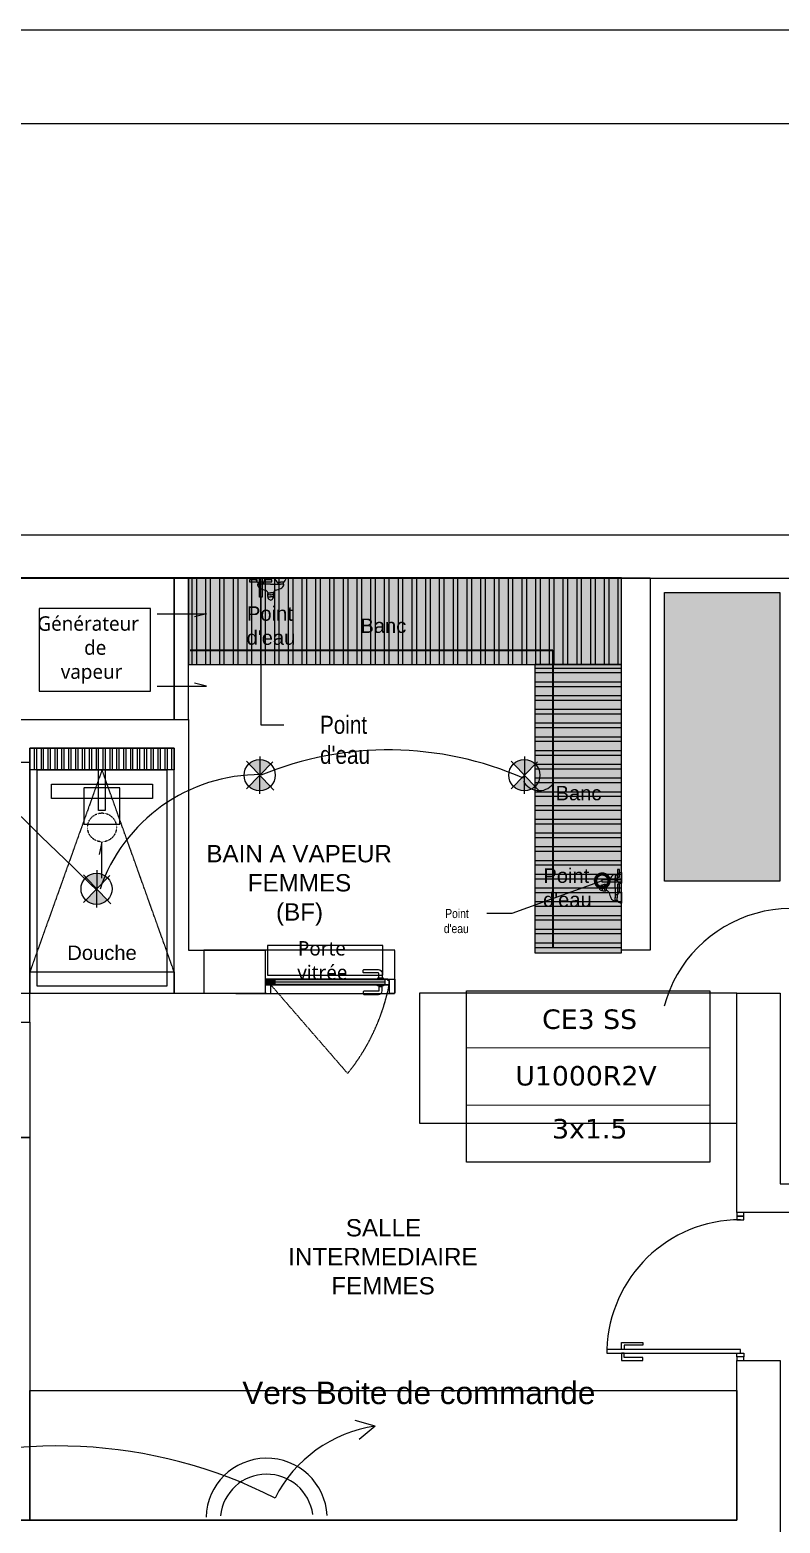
# Model space of a CAD drawing. Header units: millimetres. Extents: x 31778 to 54642, y 18502 to 28743.
# Drawn here: x 35946 to 36466, y 22002 to 23038 of the extents above; entities that cross this region are included whole.
import ezdxf
from ezdxf.enums import TextEntityAlignment as Align

# ---------------------------------------------------------------- set-up
doc = ezdxf.new("R2010")
doc.units = ezdxf.units.MM
for name, pattern in [('ACAD_ISO03W100', [30, 12, -18]), ('CACHE', [0.375, 0.25, -0.125]), ('DASHED2', [0.375, 0.25, -0.125]), ('PROJECTION', [0.375, 0.25, -0.125])]:
    doc.linetypes.add(name, pattern=pattern)
for name, color, linetype in [('CIRCUITS ECLAIRAGE', 1, 'Continuous'), ('eclairage vision', 1, 'Continuous'), ('Plan Archi', 8, 'Continuous')]:
    doc.layers.add(name, color=color, linetype=linetype)
doc.layers.add('STRUCTURE POUTRES', color=5, linetype='ACAD_ISO03W100', lineweight=20)
doc.styles.add('0-TEXT-ANNO', font='', dxfattribs={"height": 2.5})
doc.styles.add('1-LIGHT-COND', font='')
doc.styles.get("Standard").update_dxf_attribs({"font": 'arial.ttf'})
doc.styles.add('Verdana', font='verdana.ttf')
doc.styles.get('0-TEXT-ANNO').set_extended_font_data('Roboto Light')
doc.styles.get('1-LIGHT-COND').set_extended_font_data('Roboto Condensed Light')

# ---------------------------------------------------------------- blocks, each defined once
blk = doc.blocks.new('_DotSmall')
at = {"color": 0, "linetype": 'ByBlock', "const_width": 0.5}
blk.add_lwpolyline([(-0.0625, 0, 1), (0.0625, 0, 1)], format="xyb", close=True, dxfattribs=at)
blk = doc.blocks.new('ETIQ ECL')
at = {"color": 6, "linetype": 'ByBlock'}
blk.add_lwpolyline([(-28.09, 19.8), (28.09, 19.8), (28.09, -19.8), (-28.09, -19.8)], close=True, dxfattribs=at)
at = {"layer": 'STRUCTURE POUTRES', "color": 6, "linetype": 'ByBlock'}
for points in [[(-28.09, 19.8), (28.09, 19.8), (28.09, 6.6), (-28.09, 6.6)], [(-28.09, 6.6), (28.09, 6.6), (28.09, -6.6), (-28.09, -6.6)], [(-28.09, -6.6), (28.09, -6.6), (28.09, -19.8), (-28.09, -19.8)]]:
    blk.add_lwpolyline(points, close=True, dxfattribs=at)
at = {"layer": 'STRUCTURE POUTRES', "color": 6, "linetype": 'ByBlock', "style": 'Verdana'}
for tag, p in [('CIRCUIT', (0.33, 10.99)), ('CABLE', (-0.49, -2.08)), ('SECTION', (0.37, -14.32))]:
    blk.add_attdef(tag, text='', height=4.5, dxfattribs=at).set_placement(p, align=Align.CENTER)
blk = doc.blocks.new('FLECHZ')
at = {"color": 6}
for q in [(-3.4, 14), (-13.5, 5)]:
    blk.add_line((0, 0), q, dxfattribs=at)
blk = doc.blocks.new('variateur')
at = {"layer": 'eclairage vision'}
h = blk.add_hatch(color=5, dxfattribs=at)
h.paths.add_polyline_path([(54656.2, -12067.7), (54656.1, -12078.4), (54656.2, -12078.5), (54663.7, -12070.8, 0.196209)])
h.paths.add_polyline_path([(54656.2, -12067.7, 0.190517), (54648.8, -12070.6), (54656.1, -12078.4)])
h.paths.add_polyline_path([(54656.1, -12089.3, 0.192665), (54663.6, -12086.4), (54656.2, -12078.5), (54656.1, -12078.6)])
h.paths.add_polyline_path([(54656.1, -12078.6), (54648.6, -12086.2, 0.194568), (54656.1, -12089.3)])
at = {"layer": 'eclairage vision', "color": 5}
for p, q in [((54647, -12068.7), (54666, -12089)), ((54665.3, -12069.2), (54647, -12087.9)), ((54656.2, -12065.5), (54656.1, -12091.5))]:
    blk.add_line(p, q, dxfattribs=at)
blk.add_circle((54656.1, -12078.5), 10.8, dxfattribs=at)

msp = doc.modelspace()

# ---------------------------------------------------------------- hatches: boundary and pattern name
at = {"layer": 'Plan Archi', "true_color": 0xffffff}
h = msp.add_hatch(color=7, dxfattribs=at)
h.dxf.hatch_style = 1
h.paths.add_polyline_path([(36356.028, 22597.672), (36356.028, 22657.672), (36056.028, 22657.672), (36056.028, 22597.672)])
at = {"layer": 'Plan Archi'}
h = msp.add_hatch(dxfattribs=at)
h.set_pattern_fill('ANSI32', color=256, angle=225)
h.set_pattern_definition([(270, (36176.026, 22647.672), (9.525, -1e-15), []), (270, (36172.851, 22644.497), (9.525, -1e-15), [])])
h.paths.add_polyline_path([(36356.028, 22597.672), (36356.028, 22657.672), (36056.028, 22657.672), (36056.028, 22597.672)])
h = msp.add_hatch(color=256, dxfattribs=at)
h.dxf.hatch_style = 1
h.paths.add_polyline_path([(36751.9, 22397.494), (36811.9, 22397.494), (36811.9, 22337.494), (36751.9, 22337.494)])
h.paths.add_polyline_path([(36611.9, 22327.494), (36811.9, 22327.494), (36811.9, 22247.494), (36611.9, 22247.494)])
h.paths.add_polyline_path([(36611.9, 22487.494), (36811.9, 22487.494), (36811.9, 22407.494), (36611.9, 22407.494)])
h.paths.add_polyline_path([(36751.9, 22497.494), (36811.9, 22497.494), (36811.9, 22557.494), (36751.9, 22557.494)])
h.paths.add_polyline_path([(36611.9, 22567.494), (36811.9, 22567.494), (36811.9, 22647.494), (36611.9, 22647.494)])
h.paths.add_polyline_path([(36475.9, 22647.494), (36601.9, 22647.494), (36601.9, 22587.494), (36475.9, 22587.494)])
h.paths.add_polyline_path([(36385.9, 22447.494), (36385.9, 22647.494), (36465.9, 22647.494), (36465.9, 22447.494)])
at = {"layer": 'Plan Archi', "true_color": 0xffffff}
h = msp.add_hatch(color=7, dxfattribs=at)
h.dxf.hatch_style = 1
h.paths.add_polyline_path([(36296.028, 22397.672), (36356.028, 22397.672), (36356.028, 22597.672), (36296.028, 22597.672)])
at = {"layer": 'Plan Archi'}
h = msp.add_hatch(dxfattribs=at)
h.set_pattern_fill('ANSI32', color=256, angle=135)
h.set_pattern_definition([(180, (36346.028, 22477.674), (-6e-16, -9.525), []), (180, (36342.853, 22480.849), (-6e-16, -9.525), [])])
h.paths.add_polyline_path([(36296.028, 22397.672), (36356.028, 22397.672), (36356.028, 22597.672), (36296.028, 22597.672)])

# ---------------------------------------------------------------- linework, layer by layer
msp.add_lwpolyline([(39822.91, 23037.565), (39822.91, 19046.565), (34232.91, 19046.565), (34232.91, 23037.565)], close=True)
msp.add_lwpolyline([(34297.91, 19427.561), (34297.91, 22972.565), (39757.91, 22972.565), (39757.91, 19427.561)])
at = {"layer": 'CIRCUITS ECLAIRAGE', "color": 1, "lineweight": 35}
for p, q in [((36057.064, 22607.595), (36308.4, 22607.595)), ((36308.4, 22607.595), (36308.4, 22401.309))]:
    msp.add_line(p, q, dxfattribs=at)
at = {"layer": 'CIRCUITS ECLAIRAGE', "color": 6}
for centre, radius, start, end in [((39586.859, 26188.427), 5192.525, 223.478563, 226.195174), ((36194.613, 22305.406), 232.961, 66.341256, 112.338153), ((36105.509, 22404.207), 117.061, 89.652122, 161.290042), ((36473.834, 22337.143), 91.354, 46.432358, 164.967386), ((36198.566, 21977.816), 92.67, 98.224409, 153.08807), ((35965.309, 21723.291), 332.538, 63.066941, 111.491952)]:
    msp.add_arc(centre, radius, start, end, dxfattribs=at)
at = {"layer": 'CIRCUITS ECLAIRAGE', "color": 2}
msp.add_arc((36298.95, 22522.423), 12.274, 207.849837, 320.351892, dxfattribs=at)
at = {"layer": 'CIRCUITS ECLAIRAGE', "color": 3}
for centre, radius, start, end in [((36110.124, 22005.342), 42.02, 3.1055, 178.402285), ((36110.142, 22003.993), 32.265, 7.780131, 173.727654)]:
    msp.add_arc(centre, radius, start, end, dxfattribs=at)
at = {"layer": 'Plan Archi'}
for p, q in [((36851.95, 22687.315), (34573.529, 22687.315)), ((34620.043, 22657.494), (36821.9, 22657.494)), ((36056.028, 22657.672), (36046.028, 22657.672)), ((36046.028, 22657.672), (36046.028, 22559.486)), ((36056.028, 22559.486), (36056.028, 22657.672)), ((36109.778, 22657.672), (36102.278, 22657.672)), ((36102.352, 22657.672), (36109.778, 22657.672)), ((36103.943, 22653.207), (36106.121, 22653.207)), ((36104.05, 22654.601), (36106.121, 22654.601)), ((36104.16, 22654.601), (36104.16, 22653.207)), ((36108.006, 22654.601), (36105.935, 22654.601)), ((36112.878, 22653.207), (36105.935, 22653.207)), ((36107.896, 22654.601), (36107.896, 22653.207)), ((36112.878, 22653.207), (36119.821, 22653.207)), ((36123.404, 22657.672), (36115.978, 22657.672)), ((36115.978, 22657.672), (36123.478, 22657.672)), ((36117.75, 22654.601), (36119.821, 22654.601)), ((36117.86, 22654.601), (36117.86, 22653.207)), ((36121.706, 22654.601), (36119.635, 22654.601)), ((36121.813, 22653.207), (36119.635, 22653.207)), ((36121.596, 22654.601), (36121.596, 22653.207)), ((36356.028, 22399.664), (36356.028, 22657.672)), ((36356.028, 22657.672), (36376.028, 22657.672)), ((36376.028, 22657.672), (36376.028, 22399.664)), ((36110.965, 22647.395), (36110.965, 22646.543)), ((36111.121, 22647.341), (36112.878, 22647.341)), ((36111.241, 22644.603), (36112.878, 22644.603)), ((36112.479, 22645.844), (36112.878, 22645.844)), ((36114.635, 22647.341), (36112.878, 22647.341)), ((36113.277, 22645.844), (36112.878, 22645.844)), ((36114.515, 22644.603), (36112.878, 22644.603)), ((36114.791, 22647.395), (36114.791, 22646.543)), ((35952.436, 22636.317), (35952.436, 22579.028)), ((36029.62, 22636.317), (35952.436, 22636.317)), ((36029.62, 22579.028), (36029.62, 22636.317)), ((36034.15, 22632.672), (36068.528, 22632.672)), ((36068.528, 22632.672), (36060.024, 22630.712)), ((35952.436, 22579.028), (36029.62, 22579.028)), ((36034.15, 22582.672), (36068.528, 22582.672)), ((36068.528, 22582.672), (36060.024, 22584.633)), ((35926.028, 22559.486), (36056.028, 22559.486)), ((36046.028, 22559.486), (36056.028, 22559.486)), ((36056.028, 22559.486), (36056.028, 22399.486)), ((36046.028, 22539.486), (35946.028, 22539.486)), ((35946.028, 22539.486), (35946.028, 22369.486)), ((35946.028, 22539.486), (36046.028, 22539.486)), ((35946.028, 22524.486), (35946.028, 22539.486)), ((35946.053, 22524.486), (35946.053, 22539.486)), ((35949.228, 22524.486), (35949.228, 22539.486)), ((35950.816, 22524.486), (35950.816, 22539.486)), ((35953.991, 22524.486), (35953.991, 22539.486)), ((35955.578, 22524.486), (35955.578, 22539.486)), ((35958.753, 22524.486), (35958.753, 22539.486)), ((35960.341, 22524.486), (35960.341, 22539.486)), ((35963.516, 22524.486), (35963.516, 22539.486)), ((35965.103, 22524.486), (35965.103, 22539.486)), ((35968.278, 22524.486), (35968.278, 22539.486)), ((35969.866, 22524.486), (35969.866, 22539.486)), ((35973.041, 22524.486), (35973.041, 22539.486)), ((35974.628, 22524.486), (35974.628, 22539.486)), ((35977.803, 22524.486), (35977.803, 22539.486)), ((35979.391, 22524.486), (35979.391, 22539.486)), ((35982.566, 22524.486), (35982.566, 22539.486)), ((35984.153, 22524.486), (35984.153, 22539.486)), ((35987.328, 22524.486), (35987.328, 22539.486)), ((35988.916, 22524.486), (35988.916, 22539.486)), ((35992.091, 22524.486), (35992.091, 22539.486)), ((35993.678, 22524.486), (35993.678, 22539.486)), ((35996.853, 22524.486), (35996.853, 22539.486)), ((35998.441, 22524.486), (35998.441, 22539.486)), ((36001.616, 22524.486), (36001.616, 22539.486)), ((36003.203, 22524.486), (36003.203, 22539.486)), ((36006.378, 22524.486), (36006.378, 22539.486)), ((36007.966, 22524.486), (36007.966, 22539.486)), ((36011.141, 22524.486), (36011.141, 22539.486)), ((36012.728, 22524.486), (36012.728, 22539.486)), ((36015.903, 22524.486), (36015.903, 22539.486)), ((36017.491, 22524.486), (36017.491, 22539.486)), ((36020.666, 22524.486), (36020.666, 22539.486)), ((36022.253, 22524.486), (36022.253, 22539.486)), ((36025.428, 22524.486), (36025.428, 22539.486)), ((36027.016, 22524.486), (36027.016, 22539.486)), ((36030.191, 22524.486), (36030.191, 22539.486)), ((36031.778, 22524.486), (36031.778, 22539.486)), ((36034.953, 22524.486), (36034.953, 22539.486)), ((36036.541, 22524.486), (36036.541, 22539.486)), ((36039.716, 22524.486), (36039.716, 22539.486)), ((36041.303, 22524.486), (36041.303, 22539.486)), ((36044.478, 22524.486), (36044.478, 22539.486)), ((36046.028, 22369.486), (36046.028, 22539.486)), ((36046.028, 22539.486), (36046.028, 22524.486)), ((35946.028, 22529.664), (35926.028, 22529.664)), ((35946.028, 22369.664), (35946.028, 22529.664)), ((36046.028, 22524.486), (35946.028, 22524.486)), ((35951.028, 22374.664), (35951.028, 22524.664)), ((35951.028, 22524.664), (36041.028, 22524.664)), ((36041.028, 22524.664), (36041.028, 22374.664)), ((35961.028, 22514.664), (36031.028, 22514.664)), ((35961.028, 22504.664), (35961.028, 22514.664)), ((36031.028, 22514.664), (36031.028, 22504.664)), ((36031.028, 22504.664), (35961.028, 22504.664)), ((35995.978, 22474.486), (35994.018, 22465.981)), ((35995.978, 22449.486), (35995.978, 22474.486)), ((36342.958, 22444.451), (36342.958, 22442.814)), ((36345.751, 22444.727), (36344.899, 22444.727)), ((36345.696, 22444.571), (36345.696, 22442.814)), ((36351.563, 22451.749), (36351.563, 22449.571)), ((36352.956, 22451.532), (36351.563, 22451.532)), ((36351.563, 22442.814), (36351.563, 22449.757)), ((36352.956, 22447.796), (36351.563, 22447.796)), ((36352.956, 22451.642), (36352.956, 22449.571)), ((36352.956, 22447.686), (36352.956, 22449.757)), ((36356.028, 22445.914), (36356.028, 22453.414)), ((36356.028, 22453.34), (36356.028, 22445.914)), ((36342.958, 22441.177), (36342.958, 22442.814)), ((36344.2, 22443.213), (36344.2, 22442.814)), ((36344.2, 22442.415), (36344.2, 22442.814)), ((36345.751, 22440.902), (36344.899, 22440.901)), ((36345.696, 22441.058), (36345.696, 22442.814)), ((36351.563, 22442.814), (36351.563, 22435.871)), ((36352.956, 22437.832), (36351.563, 22437.832)), ((36351.563, 22433.879), (36351.563, 22436.057)), ((36352.956, 22434.096), (36351.563, 22434.096)), ((36352.956, 22437.942), (36352.956, 22435.871)), ((36352.956, 22433.986), (36352.956, 22436.057)), ((36356.028, 22432.288), (36356.028, 22439.714)), ((36356.028, 22439.714), (36356.028, 22432.214)), ((36110.615, 22402.852), (36110.615, 22382.165)), ((36190.698, 22402.852), (36110.615, 22402.852)), ((36190.698, 22382.165), (36190.698, 22402.852)), ((36056.028, 22399.486), (36109.028, 22399.486)), ((36109.028, 22399.486), (36109.028, 22369.486)), ((36376.028, 22399.664), (36356.028, 22399.664)), ((35946.028, 22384.486), (36046.028, 22384.486)), ((35946.028, 22369.486), (35946.028, 22384.486)), ((36046.028, 22384.486), (36046.028, 22369.486)), ((36110.615, 22382.165), (36190.698, 22382.165)), ((36041.028, 22374.664), (35951.028, 22374.664)), ((35946.028, 22369.486), (35926.028, 22369.486)), ((35946.028, 22349.664), (35946.028, 22369.664)), ((36046.028, 22369.486), (35946.028, 22369.486)), ((36109.028, 22369.486), (36046.028, 22369.486)), ((36215.947, 22369.664), (36215.947, 22279.664)), ((36435.947, 22369.664), (36215.947, 22369.664)), ((36435.947, 22279.664), (36435.947, 22369.664)), ((36435.947, 22217.672), (36435.947, 22369.664)), ((36435.947, 22369.664), (36465.947, 22369.664)), ((36465.947, 22369.664), (36465.947, 22237.672)), ((35906.028, 22349.664), (35946.028, 22349.664)), ((36215.947, 22279.664), (36435.947, 22279.664)), ((35906.028, 22269.664), (35946.028, 22269.664)), ((35946.028, 22269.664), (35946.028, 22249.664)), ((35946.028, 22249.664), (35946.028, 22004.371)), ((36465.947, 22237.672), (36485.947, 22237.672)), ((36485.947, 22217.672), (36435.947, 22217.672)), ((36435.947, 22217.672), (36435.947, 22215.172)), ((36440.947, 22217.672), (36435.947, 22217.672)), ((36440.947, 22215.172), (36440.947, 22217.672)), ((36435.947, 22215.172), (36440.947, 22215.172)), ((36435.947, 22004.371), (36435.947, 22115.172)), ((36435.947, 22115.172), (36465.947, 22115.172)), ((36465.947, 22115.172), (36465.947, 21688.215)), ((35946.028, 22004.371), (35946.028, 22094.371)), ((35946.028, 22094.371), (36435.947, 22094.371)), ((36435.947, 22094.371), (36435.947, 22004.371)), ((35390.422, 22004.371), (36435.947, 22004.371)), ((35946.028, 22004.371), (35926.028, 22004.371)), ((36435.947, 22004.371), (35946.028, 22004.371))]:
    msp.add_line(p, q, dxfattribs=at)
at = {"layer": 'Plan Archi', "linetype": 'ByBlock', "lineweight": -2}
for p, q in [((36106.028, 22555.718), (36122.119, 22555.718)), ((36279.969, 22424.897), (36262.687, 22424.897))]:
    msp.add_line(p, q, dxfattribs=at)
at = {"layer": 'Plan Archi', "linetype": 'PROJECTION'}
for p, q in [((35996.028, 22524.486), (35946.028, 22384.486)), ((36046.028, 22384.486), (35996.028, 22524.486)), ((35946.028, 22384.486), (36046.028, 22384.486))]:
    msp.add_line(p, q, dxfattribs=at)
at = {"layer": 'Plan Archi', "linetype": 'DASHED2'}
for p, q in [((36066.527, 22399.664), (36066.527, 22369.664)), ((36198.945, 22399.486), (36066.527, 22399.664)), ((36198.945, 22369.486), (36198.945, 22399.486)), ((35946.028, 22369.664), (36046.028, 22369.664)), ((36066.527, 22369.664), (36198.945, 22369.486)), ((35906.028, 22349.664), (35946.028, 22349.664)), ((35946.028, 22349.664), (35946.028, 22269.664)), ((35946.028, 22269.664), (35906.028, 22269.664))]:
    msp.add_line(p, q, dxfattribs=at)
at = {"layer": 'Plan Archi', "color": 252}
for p, q in [((36110.326, 22378.566), (36110.326, 22376.166)), ((36110.326, 22378.566), (36112.838, 22378.566)), ((36111.751, 22376.166), (36110.326, 22376.166)), ((36112.951, 22376.166), (36110.326, 22376.166)), ((36110.348, 22377.017), (36112.436, 22377.423)), ((36110.385, 22377.119), (36110.532, 22377.119)), ((36110.438, 22376.429), (36110.438, 22378.234)), ((36110.532, 22377.119), (36111.36, 22377.119)), ((36110.551, 22378.079), (36110.681, 22378.154)), ((36110.551, 22377.229), (36110.551, 22378.079)), ((36110.551, 22377.366), (36110.643, 22377.384)), ((36110.551, 22377.008), (36110.551, 22377.229)), ((36110.551, 22376.429), (36110.551, 22377.008)), ((36110.783, 22376.792), (36110.551, 22376.747)), ((36110.681, 22376.354), (36110.551, 22376.429)), ((36110.575, 22378.384), (36111.376, 22378.454)), ((36110.588, 22376.279), (36111.751, 22376.279)), ((36110.593, 22377.312), (36111.126, 22378.073)), ((36110.643, 22377.384), (36111.279, 22377.508)), ((36110.681, 22378.154), (36111.196, 22378.154)), ((36111.826, 22376.354), (36110.681, 22376.354)), ((36111.072, 22376.848), (36110.783, 22376.792)), ((36110.869, 22377.503), (36110.869, 22376.591)), ((36112.107, 22377.05), (36111.072, 22376.848)), ((36111.209, 22377.407), (36111.423, 22377.714)), ((36111.279, 22377.508), (36112.039, 22377.655)), ((36111.376, 22378.454), (36112.614, 22378.454)), ((36111.821, 22378.281), (36111.423, 22377.714)), ((36111.525, 22378.281), (36112.744, 22378.281)), ((36111.577, 22377.794), (36112.327, 22377.794)), ((36111.751, 22376.279), (36111.751, 22376.166)), ((36112.951, 22376.166), (36111.751, 22376.166)), ((36111.826, 22376.241), (36111.826, 22376.354)), ((36111.826, 22376.241), (36112.951, 22376.241)), ((36111.961, 22376.631), (36112.911, 22376.631)), ((36112.107, 22376.631), (36112.107, 22377.372)), ((36112.155, 22377.059), (36112.107, 22377.05)), ((36112.215, 22377.537), (36112.273, 22377.235)), ((36112.817, 22378.284), (36112.25, 22377.717)), ((36112.327, 22377.794), (36112.699, 22377.794)), ((36112.463, 22376.162), (36112.463, 22377.062)), ((36113.607, 22378.019), (36112.557, 22378.019)), ((36112.838, 22378.514), (36112.614, 22378.454)), ((36112.798, 22376.753), (36112.619, 22377.244)), ((36112.663, 22377.44), (36112.825, 22377.603)), ((36112.838, 22378.566), (36112.951, 22378.566)), ((36112.838, 22378.566), (36112.838, 22378.514)), ((36112.838, 22378.514), (36112.838, 22378.306)), ((36112.869, 22379.466), (36117.369, 22379.466)), ((36112.951, 22378.37), (36112.951, 22378.566)), ((36112.951, 22377.657), (36112.951, 22376.241)), ((36112.951, 22376.241), (36112.951, 22376.166)), ((36112.951, 22376.166), (36112.951, 22376.166)), ((36113.082, 22378.544), (36113.082, 22377.494)), ((36113.213, 22378.37), (36113.213, 22378.37)), ((36113.213, 22376.241), (36113.213, 22377.657)), ((36113.213, 22376.241), (36113.213, 22376.241)), ((36114.488, 22376.241), (36113.213, 22376.241)), ((36113.253, 22376.631), (36113.513, 22376.631)), ((36113.273, 22378.341), (36115.088, 22378.341)), ((36113.339, 22377.603), (36113.501, 22377.44)), ((36113.837, 22377.794), (36113.347, 22378.284)), ((36113.54, 22377.231), (36113.366, 22376.753)), ((36113.419, 22378.281), (36114.639, 22378.281)), ((36113.464, 22377.794), (36114.587, 22377.794)), ((36113.513, 22376.631), (36114.203, 22376.631)), ((36113.544, 22377.244), (36113.54, 22377.231)), ((36113.54, 22377.231), (36114.057, 22376.797)), ((36113.701, 22377.025), (36113.701, 22376.125)), ((36113.758, 22377.417), (36115.777, 22377.025)), ((36113.914, 22377.717), (36113.837, 22377.794)), ((36113.89, 22377.235), (36113.949, 22377.537)), ((36114.057, 22377.05), (36114.009, 22377.059)), ((36114.057, 22377.372), (36114.057, 22376.797)), ((36115.092, 22376.848), (36114.057, 22377.05)), ((36114.057, 22376.797), (36114.057, 22376.631)), ((36114.125, 22377.655), (36114.885, 22377.508)), ((36114.151, 22376.245), (36114.151, 22376.354)), ((36115.333, 22376.354), (36114.151, 22376.354)), ((36114.343, 22378.281), (36114.74, 22377.714)), ((36114.488, 22376.241), (36114.488, 22376.354)), ((36114.488, 22376.354), (36115.688, 22376.354)), ((36115.988, 22376.241), (36114.488, 22376.241)), ((36114.74, 22377.714), (36114.955, 22377.407)), ((36114.803, 22377.119), (36115.778, 22377.119)), ((36114.885, 22377.508), (36115.52, 22377.384)), ((36115.333, 22378.146), (36114.975, 22378.146)), ((36115.038, 22378.073), (36115.571, 22377.312)), ((36115.088, 22378.341), (36115.951, 22378.341)), ((36115.088, 22378.191), (36115.088, 22378.341)), ((36115.088, 22378.191), (36115.688, 22378.191)), ((36115.381, 22376.792), (36115.092, 22376.848)), ((36115.294, 22376.629), (36115.294, 22377.391)), ((36115.333, 22378.146), (36115.463, 22378.071)), ((36115.333, 22376.354), (36115.463, 22376.429)), ((36115.613, 22376.747), (36115.381, 22376.792)), ((36115.463, 22378.071), (36115.463, 22377.507)), ((36115.463, 22377.507), (36115.483, 22377.507)), ((36115.463, 22376.607), (36115.483, 22376.607)), ((36115.463, 22376.429), (36115.463, 22376.607)), ((36115.483, 22377.507), (36115.538, 22377.507)), ((36115.483, 22377.507), (36115.483, 22376.607)), ((36115.483, 22376.607), (36115.538, 22376.607)), ((36115.52, 22377.384), (36115.613, 22377.366)), ((36115.613, 22377.366), (36115.613, 22377.432)), ((36115.613, 22377.229), (36115.613, 22377.366)), ((36115.613, 22377.008), (36115.613, 22377.229)), ((36115.782, 22377.057), (36115.613, 22377.057)), ((36115.613, 22376.747), (36115.613, 22377.008)), ((36115.613, 22376.682), (36115.613, 22376.747)), ((36115.838, 22378.041), (36115.838, 22376.504)), ((36115.988, 22378.341), (36115.951, 22378.341)), ((36115.988, 22376.241), (36115.988, 22378.341)), ((36187.927, 22374.648), (36190.127, 22374.644)), ((36187.927, 22374.448), (36190.127, 22374.444)), ((36187.931, 22380.486), (36190.131, 22380.486)), ((36187.931, 22380.286), (36190.131, 22380.286))]:
    msp.add_line(p, q, dxfattribs=at)
at = {"layer": 'Plan Archi', "color": 252, "linetype": 'PROJECTION'}
msp.add_line((36113.028, 22375.466), (36166.274, 22314.047), dxfattribs=at)
at = {"layer": 'Plan Archi'}
for points in [[(35936.028, 22559.486), (36046.028, 22559.486), (36046.028, 22657.672), (35936.028, 22657.672)], [(36356.028, 22597.672), (36356.028, 22657.672), (36056.028, 22657.672), (36056.028, 22597.672)], [(36103.568, 22654.968), (36103.568, 22656.392), (36098.251, 22656.392), (36098.251, 22654.968)], [(36105.077, 22644.361), (36105.077, 22657.672), (36106.979, 22657.672), (36106.979, 22644.361)], [(36108.488, 22656.392), (36108.488, 22654.968), (36113.805, 22654.968), (36113.805, 22656.392)], [(36385.9, 22447.494), (36385.9, 22647.494), (36465.9, 22647.494), (36465.9, 22447.494)], [(36296.028, 22397.672), (36356.028, 22397.672), (36356.028, 22597.672), (36296.028, 22597.672)], [(36353.323, 22450.132), (36354.748, 22450.132), (36354.748, 22455.449), (36353.323, 22455.449)], [(36342.717, 22448.624), (36356.028, 22448.624), (36356.028, 22446.721), (36342.717, 22446.721)], [(36354.748, 22445.212), (36353.323, 22445.212), (36353.323, 22439.895), (36354.748, 22439.895)], [(36440.947, 22212.672), (36440.947, 22215.172), (36435.947, 22215.172), (36435.947, 22212.672)], [(36438.447, 22122.672), (36345.947, 22122.672), (36345.947, 22120.172), (36438.447, 22120.172)], [(36355.947, 22122.672), (36355.947, 22127.672), (36370.947, 22127.672), (36370.947, 22125.672), (36357.947, 22125.672), (36357.947, 22122.672)], [(36355.947, 22120.172), (36355.947, 22115.172), (36370.947, 22115.172), (36370.947, 22117.172), (36357.947, 22117.172), (36357.947, 22120.172)], [(36440.947, 22120.172), (36440.947, 22117.672), (36435.947, 22117.672), (36435.947, 22120.172)], [(36435.947, 22117.672), (36435.947, 22115.172), (36440.947, 22115.172), (36440.947, 22117.672)]]:
    msp.add_lwpolyline(points, close=True, dxfattribs=at)
at = {"layer": 'Plan Archi', "linetype": 'ByBlock', "lineweight": -2}
for points in [[(36106.028, 22644.361), (36106.028, 22555.718)], [(36342.717, 22447.672), (36279.969, 22424.897)]]:
    msp.add_lwpolyline(points, dxfattribs=at)
at = {"layer": 'Plan Archi', "color": 252}
for points in [[(35998.278, 22539.486), (35998.278, 22496.486), (35993.678, 22496.486), (35993.678, 22539.486)], [(36192.028, 22375.666), (36112.788, 22375.666), (36112.788, 22379.266), (36192.028, 22379.266)], [(36116.128, 22379.266), (36114.128, 22379.266), (36114.128, 22378.466), (36113.128, 22378.466), (36113.128, 22375.666), (36116.128, 22375.666)], [(36113.128, 22375.666), (36195.028, 22375.666), (36195.028, 22375.466), (36113.128, 22375.466)], [(36194.028, 22379.266), (36114.128, 22379.266), (36114.128, 22379.466), (36194.028, 22379.466)], [(36191.177, 22374.743), (36186.877, 22374.749), (36186.878, 22375.469), (36191.178, 22375.463)], [(36191.181, 22380.186), (36186.881, 22380.186), (36186.881, 22379.466), (36191.181, 22379.466)], [(36194.928, 22378.466), (36194.028, 22378.466), (36194.028, 22379.266), (36192.028, 22379.266), (36192.028, 22375.666), (36195.028, 22375.666)]]:
    msp.add_lwpolyline(points, close=True, dxfattribs=at)
msp.add_lwpolyline([(35993.678, 22511.986), (35983.578, 22511.986, 0.41421356), (35983.478, 22511.886), (35983.478, 22487.086, 0.41421356), (35983.578, 22486.986), (36008.378, 22486.986, 0.41421356), (36008.478, 22487.086), (36008.478, 22511.886, 0.41421356), (36008.378, 22511.986), (35998.278, 22511.986)], format="xyb", close=True, dxfattribs=at)
for points in [[(36187.931, 22380.186), (36187.931, 22383.366, 0.41421356), (36187.431, 22383.866), (36177.381, 22383.866, -0.41421356), (36177.081, 22384.166), (36177.081, 22385.766, -0.41421356), (36177.381, 22386.066), (36187.631, 22386.066, -0.41420725), (36190.131, 22383.566), (36190.131, 22380.186)], [(36187.927, 22374.748), (36187.922, 22371.568, -0.41421356), (36187.421, 22371.068), (36177.371, 22371.084, 0.41421356), (36177.071, 22370.784), (36177.069, 22369.184, 0.41421356), (36177.368, 22368.884), (36187.618, 22368.868, 0.41420725), (36190.122, 22371.364), (36190.127, 22374.744)]]:
    msp.add_lwpolyline(points, format="xyb", dxfattribs=at)
for points in [[(36109.028, 22378.966), (36109.028, 22369.986), (36109.527, 22369.986), (36109.527, 22369.486), (36113.027, 22369.486), (36113.028, 22378.566), (36114.028, 22378.566), (36114.028, 22379.466), (36109.528, 22379.466), (36109.528, 22379.466), (36109.028, 22379.466), (36109.028, 22369.986)], [(36109.687, 22378.466), (36109.687, 22375.466), (36195.028, 22375.466), (36194.928, 22378.466), (36194.028, 22378.466), (36194.028, 22379.466), (36112.788, 22379.466), (36112.788, 22378.466), (36109.688, 22378.467)], [(36192.028, 22377.466), (36116.128, 22377.466)], [(36199.025, 22369.978), (36199.028, 22374.049), (36199.025, 22369.978), (36198.525, 22369.978), (36198.525, 22369.478), (36195.225, 22369.478), (36195.228, 22378.566), (36194.228, 22378.566), (36194.228, 22379.466), (36198.528, 22379.466), (36198.528, 22379.466), (36199.028, 22379.466), (36199.025, 22369.978)]]:
    msp.add_lwpolyline(points, dxfattribs=at)
at = {"layer": 'Plan Archi', "linetype": 'CACHE', "ltscale": 0.5}
msp.add_circle((35996.028, 22484.664), 10, dxfattribs=at)
at = {"layer": 'Plan Archi', "color": 252}
for centre in [(36110.869, 22377.119), (36112.463, 22376.631), (36113.082, 22378.019), (36113.701, 22376.631), (36115.294, 22377.119)]:
    msp.add_circle(centre, 0.188, dxfattribs=at)
at = {"layer": 'Plan Archi'}
for centre, radius, start, end in [((36106.121, 22657.842), 3.847, 182.534717, 237.433523), ((36103.943, 22652.957), 0.25, 90, 188.895421), ((36106.92, 22653.423), 3.263, 188.895421, 250.167116), ((36105.935, 22657.842), 3.847, 302.566477, 357.465283), ((36119.821, 22657.842), 3.847, 182.534717, 237.433523), ((36118.836, 22653.423), 3.263, 289.832884, 351.104579), ((36119.635, 22657.842), 3.847, 302.566477, 357.465283), ((36121.813, 22652.957), 0.25, 351.104579, 90), ((36119.543, 22684.98), 37.25, 248.370359, 254.162165), ((36108.745, 22647.051), 2.187, 12.794973, 73.200136), ((36116.468, 22645.912), 5.804, 174.00662, 206.353396), ((36110.989, 22646.552), 0.295, 94.594697, 186.713471), ((36111.121, 22647.591), 0.25, 192.794973, 270), ((36111.002, 22646.586), 0.057, 130.507686, 228.685395), ((36111.236, 22644.313), 0.289, 89.073837, 182.719279), ((36112.48, 22647.836), 1.991, 220.472797, 269.984272), ((36113.277, 22647.836), 1.991, 270.015728, 319.527203), ((36109.288, 22645.912), 5.804, 333.646604, 5.99338), ((36114.52, 22644.313), 0.289, 357.280721, 90.926163), ((36114.635, 22647.591), 0.25, 270, 347.205027), ((36114.767, 22646.552), 0.295, 353.286529, 85.405303), ((36114.754, 22646.586), 0.057, 311.314605, 49.492314), ((36117.011, 22647.051), 2.187, 106.799864, 167.205027), ((36106.213, 22684.98), 37.25, 285.837835, 291.629641), ((36344.267, 22439.224), 5.804, 84.00662, 116.353396), ((36342.669, 22444.456), 0.289, 359.073837, 92.719279), ((36346.191, 22443.213), 1.991, 130.472797, 179.984272), ((36344.908, 22444.703), 0.295, 4.594697, 96.713471), ((36344.942, 22444.69), 0.057, 40.507686, 138.685395), ((36345.946, 22444.571), 0.25, 102.794973, 180), ((36345.407, 22446.947), 2.187, 282.794973, 343.200136), ((36383.336, 22436.149), 37.25, 158.370359, 164.162165), ((36351.778, 22448.772), 3.263, 98.895421, 160.167116), ((36351.313, 22451.749), 0.25, 0, 98.895421), ((36356.198, 22449.571), 3.847, 92.534717, 147.433523), ((36356.198, 22449.757), 3.847, 212.566477, 267.465283), ((36344.267, 22446.404), 5.804, 243.646604, 275.99338), ((36342.669, 22441.172), 0.289, 267.280721, 0.926163), ((36346.191, 22442.416), 1.991, 180.015728, 229.527203), ((36344.908, 22440.925), 0.295, 263.286529, 355.405303), ((36344.942, 22440.939), 0.057, 221.314605, 319.492314), ((36345.946, 22441.058), 0.25, 180, 257.205027), ((36345.407, 22438.681), 2.187, 16.799864, 77.205027), ((36383.336, 22449.479), 37.25, 195.837835, 201.629641), ((36351.778, 22436.856), 3.263, 199.832884, 261.104579), ((36351.313, 22433.879), 0.25, 261.104579, 0), ((36356.198, 22435.871), 3.847, 92.534717, 147.433523), ((36356.198, 22436.057), 3.847, 212.566477, 267.465283), ((36438.447, 22120.172), 92.5, 90, 178.451277)]:
    msp.add_arc(centre, radius, start, end, dxfattribs=at)
at = {"layer": 'Plan Archi', "color": 252}
for centre, radius, start, end in [((36110.588, 22378.234), 0.15, 94.999937, 179.99994), ((36110.588, 22376.429), 0.15, 179.99994, 269.99994), ((36110.869, 22377.119), 0.338, 144.99994, 179.99994), ((36110.869, 22377.119), 0.338, 179.99994, 269.99994), ((36110.869, 22377.119), 0.338, 269.99994, 20.150034), ((36111.525, 22377.794), 0.488, 89.99994, 144.99994), ((36111.362, 22377.299), 0.188, 144.99994, 200.150034), ((36111.577, 22377.606), 0.188, 89.99994, 144.99994), ((36112.067, 22377.508), 0.15, 45.734908, 100.999944), ((36112.594, 22377.372), 0.488, 134.999941, 179.99994), ((36112.463, 22376.631), 0.356, 179.99994, 269.99994), ((36112.126, 22377.206), 0.15, 280.999944, 10.999944), ((36112.067, 22377.508), 0.15, 10.999944, 45.734908), ((36112.463, 22376.631), 0.356, 269.99994, 19.999939), ((36112.795, 22377.308), 0.188, 134.999941, 199.999939), ((36112.699, 22377.606), 0.188, 47.166512, 89.99994), ((36112.744, 22378.469), 0.188, 269.99994, 306.869837), ((36113.082, 22378.019), 0.375, 53.130045, 134.999941), ((36112.958, 22377.47), 0.188, 77.230897, 134.999941), ((36113.082, 22378.019), 0.375, 227.166512, 282.768991), ((36113.082, 22378.019), 0.375, 44.999941, 126.869837), ((36113.082, 22378.019), 0.375, 257.230897, 312.833371), ((36113.206, 22377.47), 0.188, 44.999941, 102.768991), ((36113.082, 22378.019), 0.375, 59.316522, 69.512626), ((36113.419, 22378.469), 0.188, 233.130045, 269.99994), ((36113.464, 22377.606), 0.188, 89.99994, 132.833371), ((36113.701, 22376.631), 0.356, 159.999938, 229.999939), ((36113.701, 22376.631), 0.356, 229.999939, 269.99994), ((36113.368, 22377.308), 0.188, 339.999938, 44.999941), ((36113.701, 22376.631), 0.356, 269.99994, 359.99994), ((36114.038, 22377.206), 0.15, 168.999942, 258.999935), ((36113.569, 22377.372), 0.488, 359.99994, 44.999941), ((36114.096, 22377.508), 0.15, 134.264976, 168.999942), ((36114.096, 22377.508), 0.15, 78.999935, 134.264976), ((36114.587, 22377.606), 0.188, 34.999943, 89.99994), ((36114.639, 22377.794), 0.488, 34.999943, 89.99994), ((36114.801, 22377.299), 0.188, 339.849844, 34.999943), ((36115.294, 22377.119), 0.338, 159.849844, 269.99994), ((36115.294, 22377.119), 0.338, 269.99994, 359.99994), ((36115.538, 22377.432), 0.075, 359.99994, 89.99994), ((36115.538, 22376.682), 0.075, 269.99994, 359.99994), ((36115.294, 22377.119), 0.338, 359.99994, 34.999943), ((36115.688, 22378.041), 0.15, 29.999945, 89.99994), ((36115.688, 22376.504), 0.15, 269.99994, 359.99994), ((36115.688, 22378.041), 0.15, 359.99994, 29.999945)]:
    msp.add_arc(centre, radius, start, end, dxfattribs=at)
at = {"layer": 'Plan Archi', "color": 252, "linetype": 'PROJECTION'}
msp.add_arc((36056.111, 22403.062), 141.631, 321.060578, 348.764545, dxfattribs=at)
at = {"layer": 'Plan Archi', "extrusion": (0, 0, -1)}
for centre, major_axis in [((36112.878, 22644.058), (0, 1.786)), ((36342.414, 22442.814), (1.786, 0))]:
    msp.add_ellipse(centre, major_axis=major_axis, ratio=0.98608137, start_param=3.14159265, end_param=4.29551555, dxfattribs=at)
at = {"layer": 'Plan Archi'}
for centre, major_axis in [((36112.878, 22644.058), (0, 1.786)), ((36342.414, 22442.814), (1.786, 0))]:
    msp.add_ellipse(centre, major_axis=major_axis, ratio=0.98608137, start_param=3.14159265, end_param=4.29551555, dxfattribs=at)

# ---------------------------------------------------------------- block references
at = {"layer": 'CIRCUITS ECLAIRAGE'}
for p in [(-18550.824, 34599.379), (-18367.397, 34599.379), (-18663.83, 34520.581)]:
    msp.add_blockref('variateur', p, dxfattribs=at)
at = {"layer": 'CIRCUITS ECLAIRAGE', "color": 6, "linetype": 'ByBlock', "xscale": 3, "yscale": 3, "zscale": 3}
msp.add_blockref('ETIQ ECL', (36332.932, 22311.991), dxfattribs=at).add_auto_attribs({'SECTION': '3x1.5', 'CABLE': 'U1000R2V', 'CIRCUIT': 'CE3 SS'})
at = {"layer": 'CIRCUITS ECLAIRAGE', "color": 6, "rotation": 60.56337052451026}
msp.add_blockref('FLECHZ', (36185.281, 22069.569), dxfattribs=at)
at = {"layer": 'Plan Archi', "lineweight": -2}
for p, xscale, yscale, zscale, rotation in [((36106.028, 22644.361), 37.5, 37.5, 37.5, 90), ((36342.717, 22447.672), 18.75, 18.75, 18.75, 19.94954013459991)]:
    msp.add_blockref('_DotSmall', p, dxfattribs=dict(at, xscale=xscale, yscale=yscale, zscale=zscale, rotation=rotation))

# ---------------------------------------------------------------- texts
at = {"layer": 'CIRCUITS ECLAIRAGE', "color": 6}
msp.add_text('Vers Boite de commande', height=15.6, dxfattribs=at).set_placement((36093.258, 22084.877))
at = {"layer": 'Plan Archi', "linetype": 'ByBlock', "style": '0-TEXT-ANNO'}
for s, p in [('Générateur', (35951.266, 22621.006)), ('de', (35983.647, 22604.339)), ('vapeur', (35967.457, 22587.672)), ('Porte', (36131.847, 22395.842)), ('vitrée', (36131.371, 22379.175))]:
    msp.add_text(s, height=10, dxfattribs=at).set_placement(p)
at = {"layer": 'Plan Archi', "linetype": 'ByBlock'}
for s, height, p in [('Point', 10, (36096.47, 22627.925)), ("d'eau", 10, (36096.268, 22611.258)), ('BAIN A VAPEUR', 12, (36068.349, 22460.481)), ('Point', 10, (36301.898, 22446.229)), ('FEMMES', 12, (36097.031, 22440.277)), ("d'eau", 10, (36301.696, 22429.563)), ('(BF)', 12, (36116.64, 22420.072)), ('SALLE', 12, (36165.006, 22201.12)), ('INTERMEDIAIRE', 12, (36125.032, 22181.12)), ('FEMMES', 12, (36154.922, 22160.915))]:
    msp.add_text(s, height=height, rotation=360, dxfattribs=at).set_placement(p)
at = {"layer": 'Plan Archi'}
for s, p in [('Banc', (36190.999, 22624.461)), ('Banc', (36326.251, 22508.46)), ('Douche', (35996.028, 22397.79))]:
    msp.add_text(s, height=10, dxfattribs=at).set_placement(p, align=Align.MIDDLE_CENTER)
at = {"layer": 'Plan Archi', "style": '1-LIGHT-COND'}
for insert, char_height, attachment_point in [((36147.119, 22562.054), 12.5, 1), ((36250.187, 22428.065), 6.25, 3)]:
    msp.add_mtext("Point\\Pd'eau", dxfattribs=dict(at, insert=insert, char_height=char_height, attachment_point=attachment_point))

doc.saveas('drawing.dxf')
